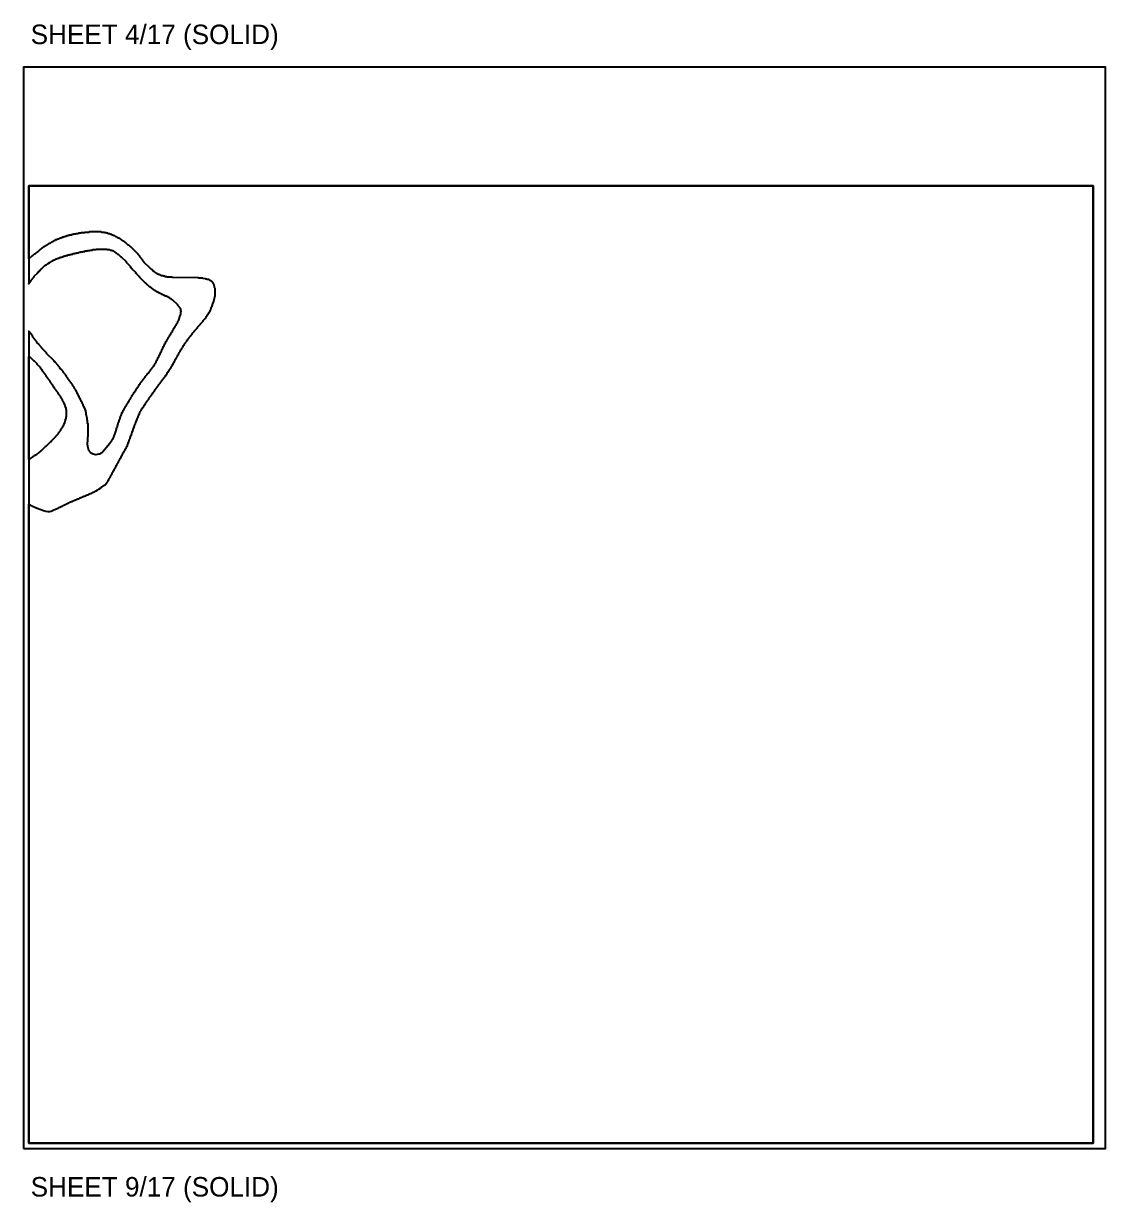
# Model space of a CAD drawing. Header units: millimetres. Extents: x 0 to 6416, y -3898 to 1268.
# Drawn here: x 3898 to 5117, y -61 to 1268 of the extents above; entities that cross this region are included whole.
import ezdxf

# ---------------------------------------------------------------- set-up
doc = ezdxf.new("R2010")
doc.units = ezdxf.units.MM
for name, color, linetype in [('CUT_OUTER', 1, 'Continuous'), ('ENGRAVE_NEXT', 3, 'Continuous'), ('NOTES', 7, 'Continuous'), ('SHEET_EDGE', 7, 'Continuous')]:
    doc.layers.add(name, color=color, linetype=linetype)

msp = doc.modelspace()

# ---------------------------------------------------------------- linework, layer by layer
at = {"layer": 'CUT_OUTER'}
msp.add_lwpolyline([(3903.6, 6), (5103.1, 6), (5103.1, 1085.5), (3903.6, 1085.5), (3903.6, 975), (3903.6, 975.5), (3905.1, 977), (3905.1, 977.5), (3906.1, 978.5), (3906.1, 979), (3907.6, 980.5), (3907.6, 981), (3909.6, 983), (3909.6, 983.5), (3913.6, 987.5), (3913.6, 988), (3914.1, 988.5), (3914.6, 988.5), (3914.6, 989), (3915.6, 990), (3916.1, 990), (3916.1, 990.5), (3917.1, 991.5), (3917.6, 991.5), (3921.6, 995.5), (3922.1, 995.5), (3923.1, 996.5), (3923.6, 996.5), (3925.1, 998), (3925.6, 998), (3926.6, 999), (3927.1, 999), (3927.6, 999.5), (3928.1, 999.5), (3929.1, 1000.5), (3929.6, 1000.5), (3930.1, 1001), (3930.6, 1001), (3931.1, 1001.5), (3931.6, 1001.5), (3932.1, 1002), (3932.6, 1002), (3933.1, 1002.5), (3933.6, 1002.5), (3934.1, 1003), (3935.1, 1003), (3935.6, 1003.5), (3936.1, 1003.5), (3936.6, 1004), (3937.6, 1004), (3938.1, 1004.5), (3939.1, 1004.5), (3939.6, 1005), (3940.6, 1005), (3941.1, 1005.5), (3942.1, 1005.5), (3942.6, 1006), (3943.6, 1006), (3944.1, 1006.5), (3945.1, 1006.5), (3945.6, 1007), (3947.1, 1007), (3947.6, 1007.5), (3949.1, 1007.5), (3949.6, 1008), (3951.1, 1008), (3951.6, 1008.5), (3953.1, 1008.5), (3953.6, 1009), (3955.1, 1009), (3955.6, 1009.5), (3957.1, 1009.5), (3957.6, 1010), (3959.6, 1010), (3960.1, 1010.5), (3961.6, 1010.5), (3962.1, 1011), (3964.1, 1011), (3964.6, 1011.5), (3966.6, 1011.5), (3967.1, 1012), (3969.6, 1012), (3970.1, 1012.5), (3972.1, 1012.5), (3972.6, 1013), (3975.1, 1013), (3975.6, 1013.5), (3979.1, 1013.5), (3979.6, 1014), (3991.6, 1014), (3992.1, 1013.5), (3994.6, 1013.5), (3995.1, 1013), (3996.6, 1013), (3997.1, 1012.5), (3998.1, 1012.5), (3998.6, 1012), (3999.1, 1012), (4000.1, 1011), (4000.6, 1011), (4001.6, 1010), (4002.1, 1010), (4003.6, 1008.5), (4004.1, 1008.5), (4007.1, 1005.5), (4007.6, 1005.5), (4013.1, 1000), (4013.1, 999.5), (4017.6, 995), (4017.6, 994.5), (4020.1, 992), (4020.1, 991.5), (4023.6, 988), (4023.6, 987.5), (4024.1, 987.5), (4024.6, 987), (4024.6, 986.5), (4028.1, 983), (4028.1, 982.5), (4034.6, 976), (4035.1, 976), (4035.6, 975.5), (4036.1, 975), (4036.1, 974.5), (4036.6, 974.5), (4039.1, 972), (4039.6, 972), (4041.6, 970), (4042.1, 970), (4043.1, 969), (4043.6, 969), (4044.6, 968), (4045.1, 968), (4046.1, 967), (4046.6, 967), (4047.1, 966.5), (4047.6, 966.5), (4048.1, 966), (4048.6, 966), (4049.1, 965.5), (4049.6, 965.5), (4050.1, 965), (4050.6, 965), (4051.1, 964.5), (4051.6, 964.5), (4052.1, 964), (4052.6, 964), (4053.1, 963.5), (4053.6, 963.5), (4054.1, 963), (4054.6, 963), (4055.1, 962.5), (4055.6, 962.5), (4056.1, 962), (4056.6, 962), (4057.1, 961.5), (4058.1, 961.5), (4058.6, 961), (4059.1, 961), (4059.6, 960.5), (4060.1, 960.5), (4060.6, 960), (4061.1, 959.9), (4062.1, 959), (4062.6, 958.9), (4063.1, 958.5), (4063.6, 958.4), (4065.1, 957), (4065.6, 956.9), (4071, 951.5), (4071.1, 950.9), (4073, 949), (4073, 948.5), (4074, 947.5), (4074, 947), (4074.4, 946.5), (4074.5, 945), (4074.9, 944.5), (4075, 944), (4074.9, 943.5), (4074.6, 943.2), (4074.5, 943), (4074.5, 940.5), (4074, 940), (4074, 939), (4073.5, 938.5), (4073.5, 937.5), (4073.1, 937), (4073, 936), (4072.6, 935.6), (4072.5, 935), (4072.1, 934.5), (4072, 933.5), (4071.6, 933), (4071.5, 932.5), (4071.1, 932.1), (4071, 931.5), (4070.6, 931), (4070.5, 930.5), (4070.1, 930), (4070, 929.5), (4069.1, 928.6), (4069, 928), (4068.1, 927), (4068.1, 926.5), (4067.6, 926), (4067.5, 925.5), (4067.1, 925), (4067, 924.5), (4066.1, 923.5), (4066.1, 923), (4065.6, 922.5), (4065.6, 922), (4065.1, 921.5), (4065.1, 921), (4064.1, 920), (4064.1, 919.5), (4063.1, 918.5), (4063.1, 918), (4062.1, 917), (4062.1, 916.5), (4061.6, 916), (4061.6, 915.5), (4061.1, 915), (4061.1, 914.5), (4060.1, 913.5), (4060.1, 913), (4059.1, 912), (4059.1, 911.5), (4058.6, 911), (4058.6, 910.5), (4057.6, 909.5), (4057.6, 909), (4057.1, 908.5), (4057.1, 908), (4056.6, 907.5), (4056.6, 907), (4056.1, 906.5), (4056.1, 906), (4055.6, 905.5), (4055.6, 905), (4055.1, 904.5), (4055.1, 904), (4054.6, 903.5), (4054.6, 903), (4054.1, 902.5), (4054.1, 902), (4053.6, 901.5), (4053.6, 901), (4053.1, 900.5), (4053.1, 899.5), (4052.6, 899), (4052.6, 898.5), (4052.1, 898), (4052.1, 897.5), (4051.6, 897), (4051.6, 896.5), (4051.1, 896), (4051.1, 895.5), (4050.6, 895), (4050.6, 894.5), (4050.1, 894), (4050.1, 893.5), (4049.6, 893), (4049.6, 892.5), (4049.1, 892), (4049.1, 891.5), (4048.6, 891), (4048.6, 890.5), (4048.1, 890), (4048.1, 889.5), (4047.6, 889), (4047.6, 888.5), (4047.1, 888), (4047.1, 887.5), (4046.6, 887), (4046.6, 886.5), (4046.1, 886), (4046.1, 885.5), (4045.1, 884.5), (4045.1, 884), (4044.6, 883.5), (4044.6, 883), (4043.6, 882), (4043.6, 881.5), (4041.6, 879.5), (4041.6, 879), (4040.1, 877.5), (4040.1, 877), (4038.6, 875.5), (4038.6, 875), (4036.6, 873), (4036.6, 872.5), (4034.1, 870), (4034.1, 869.5), (4032.6, 868), (4032.6, 867.5), (4031.6, 866.5), (4031.6, 866), (4030.1, 864.5), (4030.1, 864), (4028.6, 862.5), (4028.6, 862), (4027.6, 861), (4027.6, 860.5), (4026.6, 859.5), (4026.6, 859), (4025.6, 858), (4025.6, 857.5), (4024.6, 856.5), (4024.6, 856), (4023.6, 855), (4023.6, 854.5), (4022.6, 853.5), (4022.6, 853), (4021.6, 852), (4021.6, 851.5), (4021.1, 851), (4021.1, 850.5), (4020.1, 849.5), (4020.1, 849), (4019.1, 848), (4019.1, 847.5), (4018.1, 846.5), (4018.1, 846), (4017.6, 845.5), (4017.6, 845), (4016.6, 844), (4016.6, 843.5), (4016.1, 843), (4016.1, 842.5), (4015.1, 841.5), (4015.1, 841), (4014.6, 840.5), (4014.6, 840), (4013.6, 839), (4013.6, 838.5), (4013.1, 838), (4013.1, 837.5), (4012.1, 836.5), (4012.1, 836), (4011.6, 835.5), (4011.6, 835), (4011.1, 834.5), (4011.1, 834), (4010.6, 833.5), (4010.6, 833), (4009.6, 832), (4009.6, 831.5), (4009.1, 831), (4009.1, 830.5), (4008.6, 830), (4008.6, 829.5), (4008.1, 829), (4008.1, 828.5), (4007.6, 828), (4007.5, 827), (4007.1, 826.6), (4007.1, 826), (4006.6, 825.5), (4006.5, 824.5), (4006.1, 824), (4006, 823), (4005.6, 822.5), (4005.5, 821.5), (4005.1, 821), (4005, 820), (4004.6, 819.5), (4004.5, 818.5), (4004, 818), (4004, 817), (4003.5, 816.5), (4003.5, 815.5), (4003, 815), (4002.9, 813.5), (4002.6, 813.2), (4002.5, 813), (4002.4, 812.5), (4002, 812), (4001.9, 810.5), (4001.5, 810), (4001.4, 809), (4001, 808.5), (4000.8, 807.5), (4000.5, 807), (4000.3, 806), (3999.9, 805.5), (3999.7, 804.5), (3999.4, 804), (3999.2, 803), (3998.9, 802.5), (3998.8, 802), (3998.6, 801.5), (3998.3, 801), (3998.1, 800), (3997.9, 799.5), (3996.7, 798), (3996.5, 797.5), (3995.7, 796.5), (3995.4, 796), (3994.3, 794.5), (3991.1, 790.3), (3989.1, 788.1), (3987.1, 786), (3985.6, 784.6), (3984.1, 783.6), (3983.1, 783.1), (3982.1, 782.8), (3980.6, 782.4), (3979.1, 782.3), (3977.6, 782.5), (3976.1, 782.9), (3974.6, 783.6), (3973.1, 784.7), (3972.1, 785.7), (3971.3, 787), (3970.6, 788.6), (3970.2, 790), (3969.9, 791.5), (3969.8, 795), (3969.9, 798.5), (3970.1, 799.5), (3970.1, 802), (3970.4, 803), (3970.2, 817), (3969.7, 817.5), (3969.7, 821), (3969.2, 821.5), (3969.1, 824), (3968.7, 824.5), (3968.6, 827), (3968.2, 827.5), (3968.1, 830), (3967.7, 830.5), (3967.6, 832), (3967.1, 832.5), (3967.1, 833.5), (3966.6, 834), (3966.6, 834.5), (3966.1, 835), (3966.1, 835.5), (3965.6, 836), (3965.6, 836.5), (3965.1, 837), (3965.1, 837.5), (3964.6, 838), (3964.6, 839), (3964.1, 839.5), (3964.1, 840), (3963.6, 840.5), (3963.6, 841), (3963.1, 841.5), (3963.1, 842), (3962.6, 842.5), (3962.6, 843), (3962.1, 843.5), (3962.1, 844), (3961.6, 844.5), (3961.6, 845), (3961.1, 845.5), (3961.1, 846), (3960.6, 846.5), (3960.6, 847), (3960.1, 847.5), (3960.1, 848), (3959.6, 848.5), (3959.6, 849), (3959.1, 849.5), (3959.1, 850), (3958.6, 850.5), (3958.6, 851), (3958.1, 851.5), (3958.1, 852), (3957.6, 852.5), (3957.6, 853), (3957.1, 853.5), (3957.1, 854), (3956.6, 854.5), (3956.6, 855), (3956.1, 855.5), (3956.1, 856), (3955.1, 857), (3955.1, 857.5), (3954.6, 858), (3954.6, 858.5), (3953.1, 860), (3953.1, 860.5), (3952.6, 861), (3952.6, 861.5), (3951.1, 863), (3951.1, 863.5), (3950.1, 864.5), (3950.1, 865), (3949.1, 866), (3949.1, 866.5), (3947.6, 868), (3947.6, 868.5), (3946.1, 870), (3946.1, 870.5), (3945.1, 871.5), (3945.1, 872), (3944.1, 873), (3944.1, 873.5), (3942.1, 875.5), (3942.1, 876), (3940.6, 877.5), (3940.6, 878), (3938.6, 880), (3938.6, 880.5), (3936.6, 882.5), (3936.6, 883), (3933.1, 886.5), (3933.1, 887), (3932.6, 887), (3932.1, 887.5), (3932.1, 888), (3923.6, 896.5), (3923.6, 897), (3918.1, 902.5), (3918.1, 903), (3914.6, 906.5), (3914.6, 907), (3912.6, 909), (3912.6, 909.5), (3911.1, 911), (3911.1, 911.5), (3909.6, 913), (3909.6, 913.5), (3908.1, 915), (3908.1, 915.5), (3907.6, 916), (3907.6, 916.5), (3905.6, 918.5), (3905.6, 919), (3904.6, 920), (3904.6, 920.5), (3903.6, 921.5), (3903.6, 6)], close=True, dxfattribs=at)
at = {"layer": 'ENGRAVE_NEXT'}
for points in [[(3907.6, 724.4), (3908.6, 724.1), (3911.1, 722.9), (3912.1, 722.5), (3914.6, 721.4), (3917.1, 720.5), (3919.1, 719.7), (3920.1, 719.5), (3922.6, 718.8), (3925.1, 718.3), (3926.1, 718.3), (3927.1, 718.4), (3928.6, 718.8), (3931.1, 719.7), (3935.6, 721.8), (3936.6, 722.1), (3937.6, 722.8), (3939.1, 723.5), (3939.6, 723.8), (3940.1, 723.9), (3940.6, 724.3), (3941.6, 724.5), (3942.6, 725.2), (3943.1, 725.4), (3943.6, 725.7), (3944.1, 725.9), (3944.6, 726.2), (3945.1, 726.3), (3945.6, 726.7), (3946.1, 726.8), (3946.6, 727.2), (3947.1, 727.3), (3947.6, 727.7), (3948.1, 727.8), (3948.6, 728.2), (3949.1, 728.3), (3949.6, 728.7), (3950.1, 728.8), (3950.6, 729.2), (3951.1, 729.3), (3951.6, 729.6), (3952.1, 729.7), (3952.6, 730.1), (3953.6, 730.3), (3954.1, 730.6), (3954.6, 730.7), (3955.1, 731.1), (3955.6, 731.2), (3956.1, 731.6), (3957.1, 731.7), (3957.6, 732.1), (3958.1, 732.2), (3958.6, 732.6), (3959.6, 732.7), (3960.1, 733.1), (3960.6, 733.2), (3961.1, 733.6), (3961.6, 733.7), (3962.1, 734.1), (3962.6, 734.2), (3963.1, 734.6), (3964.1, 734.7), (3964.4, 735), (3964.6, 735.1), (3965.1, 735.2), (3965.6, 735.6), (3966.6, 735.7), (3967.1, 736.1), (3967.6, 736.1), (3968.1, 736.6), (3968.6, 736.6), (3969.1, 737.1), (3970.1, 737.2), (3970.6, 737.6), (3971.1, 737.6), (3971.6, 738.1), (3972.1, 738.1), (3972.6, 738.6), (3973.6, 738.6), (3974.1, 739.1), (3974.6, 739.1), (3975.1, 739.6), (3975.6, 739.6), (3976.1, 740.1), (3976.6, 740.1), (3977.1, 740.6), (3977.6, 740.6), (3978.1, 741.1), (3978.6, 741.1), (3979.1, 741.6), (3979.6, 741.6), (3980.6, 742.6), (3981.1, 742.6), (3982.1, 743.6), (3982.6, 743.6), (3983.6, 744.6), (3984.1, 744.6), (3985.5, 746), (3986.1, 746.1), (3987.1, 747.1), (3987.6, 747.1), (3988.6, 748.1), (3989.1, 748.1), (3991.5, 750.5), (3991.5, 751), (3992.5, 752), (3992.5, 752.5), (3993, 753), (3993.1, 753.5), (3993.5, 754), (3993.6, 754.5), (3994, 755), (3994.1, 755.5), (3995, 756.5), (3995.1, 757), (3995.5, 757.5), (3995.6, 758), (3996, 758.5), (3996.1, 759), (3996.5, 759.5), (3996.6, 760), (3997.5, 761), (3997.6, 762), (3998.5, 763), (3998.6, 763.5), (3999.1, 764), (3999.1, 764.5), (3999.6, 765), (3999.6, 765.5), (4000.1, 766), (4000.1, 766.5), (4001.1, 767.5), (4001.1, 768), (4001.6, 768.5), (4001.6, 769), (4002.1, 769.5), (4002.1, 770), (4002.6, 770.5), (4002.6, 771), (4003.1, 771.5), (4003.1, 772), (4004.1, 773), (4004.1, 773.5), (4004.6, 774), (4004.6, 774.5), (4005.1, 775), (4005.1, 775.5), (4005.6, 776), (4005.6, 776.5), (4006.1, 777), (4006.1, 777.5), (4007.1, 778.5), (4007.1, 779), (4007.6, 779.5), (4007.6, 780), (4008.1, 780.5), (4008.1, 781), (4008.6, 781.5), (4008.6, 782), (4009.1, 782.5), (4009.1, 783), (4009.6, 783.5), (4009.6, 784), (4010.6, 785), (4010.6, 785.5), (4011.1, 786), (4011.1, 786.5), (4011.6, 787), (4011.6, 787.5), (4012.1, 788), (4012.1, 788.5), (4013.1, 789.5), (4013.1, 790), (4013.6, 790.5), (4013.6, 791), (4014.1, 791.5), (4014.1, 792), (4014.6, 792.5), (4014.6, 793.5), (4015.1, 794), (4015.1, 794.5), (4015.6, 795), (4015.6, 796), (4016.1, 796.5), (4016.1, 797.5), (4016.6, 798), (4016.6, 798.5), (4017.1, 799), (4017.1, 800), (4017.6, 800.5), (4017.6, 801.5), (4018.1, 802), (4018.1, 803), (4018.6, 803.5), (4018.6, 804), (4019.1, 804.5), (4019.1, 805.5), (4019.6, 806), (4019.6, 807), (4020.1, 807.5), (4020.1, 808.5), (4020.6, 809), (4020.6, 810), (4021.1, 810.5), (4021.1, 811.5), (4021.6, 812), (4021.6, 812.5), (4022.1, 813), (4022.1, 814), (4022.6, 814.5), (4022.6, 815.5), (4023.1, 816), (4023.1, 816.5), (4023.6, 817), (4023.6, 818), (4024.1, 818.5), (4024.1, 819), (4024.6, 819.5), (4024.6, 820.5), (4025.1, 821), (4025.1, 822), (4025.6, 822.5), (4025.6, 823), (4026.1, 823.5), (4026.1, 824), (4026.6, 824.5), (4026.6, 825.5), (4027.1, 826), (4027.1, 826.5), (4027.6, 827), (4027.6, 827.5), (4028.1, 828), (4028.1, 829), (4028.6, 829.5), (4028.6, 830), (4029.1, 830.5), (4029.1, 831), (4030.1, 832), (4030.1, 832.5), (4030.6, 833), (4030.6, 833.5), (4031.6, 834.5), (4031.6, 835), (4032.6, 836), (4032.6, 836.5), (4033.6, 837.5), (4033.6, 838), (4034.1, 838.5), (4034.1, 839), (4035.1, 840), (4035.1, 840.5), (4036.1, 841.5), (4036.1, 842), (4037.1, 843), (4037.1, 843.5), (4038.6, 845), (4038.6, 845.5), (4039.1, 846), (4039.1, 846.5), (4040.6, 848), (4040.6, 848.5), (4042.1, 850), (4042.1, 850.5), (4043.1, 851.5), (4043.1, 852), (4044.6, 853.5), (4044.6, 854), (4045.6, 855), (4045.6, 855.5), (4047.1, 857), (4047.1, 857.5), (4048.1, 858.5), (4048.1, 859), (4049.6, 860.5), (4049.6, 861), (4051.6, 863), (4051.6, 863.5), (4053.1, 865), (4053.1, 865.5), (4054.6, 867), (4054.6, 867.5), (4055.6, 868.5), (4055.6, 869), (4057.6, 871), (4057.6, 871.5), (4058.1, 872), (4058.1, 872.5), (4059.6, 874), (4059.6, 874.5), (4060.6, 875.5), (4060.6, 876), (4061.6, 877), (4061.6, 877.5), (4062.1, 878), (4062.1, 878.5), (4063.1, 879.5), (4063.1, 880), (4064.1, 881), (4064.1, 881.5), (4064.6, 882), (4064.6, 882.5), (4065.6, 883.5), (4065.6, 884), (4066.1, 884.5), (4066.1, 885), (4067.1, 886), (4067.1, 886.5), (4067.6, 887), (4067.6, 887.5), (4068.1, 888), (4068.1, 888.5), (4068.6, 889), (4068.6, 889.5), (4069.6, 890.5), (4069.6, 891), (4070.1, 891.5), (4070.1, 892), (4070.6, 892.5), (4070.6, 893), (4071.1, 893.5), (4071.1, 894), (4072.1, 895), (4072.1, 895.5), (4072.6, 896), (4072.6, 896.5), (4073.1, 897), (4073.1, 897.5), (4074.1, 898.5), (4074.1, 899), (4074.6, 899.5), (4074.6, 900), (4075.6, 901), (4075.6, 901.5), (4076.1, 902), (4076.1, 902.5), (4077.1, 903.5), (4077.1, 904), (4077.6, 904.5), (4077.6, 905), (4078.6, 906), (4078.6, 906.5), (4079.1, 907), (4079.1, 907.5), (4080.1, 908.5), (4080.1, 909), (4081.6, 910.5), (4081.6, 911), (4082.6, 912), (4082.6, 912.5), (4084.1, 914), (4084.1, 914.5), (4085.6, 916), (4085.6, 916.5), (4087.6, 918.5), (4087.6, 919), (4090.1, 921.5), (4090.1, 922), (4093.6, 925.5), (4093.6, 926), (4097, 929.5), (4097.1, 930), (4100, 933), (4100.1, 933.5), (4102, 935.5), (4102.1, 936), (4103.5, 937.5), (4103.6, 938), (4104.5, 939), (4104.6, 939.5), (4105.5, 940.5), (4105.6, 941.1), (4106.5, 942), (4106.5, 942.5), (4107, 943), (4107, 943.5), (4108, 944.5), (4108, 945), (4108.5, 945.5), (4108.5, 946.5), (4109, 947), (4109, 948), (4109.5, 948.5), (4109.6, 949.1), (4110, 949.5), (4110, 950.5), (4110.5, 951), (4110.5, 952), (4111, 952.5), (4111, 953.5), (4111.5, 954), (4111.5, 954.5), (4111.9, 955), (4112, 956), (4112.4, 956.5), (4112.5, 957.5), (4112.9, 958), (4113, 960.5), (4113.1, 960.7), (4113.4, 961), (4113.5, 963.5), (4113.4, 970), (4113.3, 970.5), (4112.9, 971), (4112.7, 972.5), (4112.4, 973), (4112.2, 974), (4111.9, 974.5), (4111.7, 975), (4110.9, 976), (4110.7, 976.5), (4109.6, 977.6), (4109.1, 977.8), (4108.1, 978.6), (4107.6, 978.8), (4107.1, 979.2), (4106.6, 979.3), (4106.1, 979.7), (4104.6, 979.9), (4104.1, 980.2), (4103.1, 980.4), (4102.6, 980.7), (4100.1, 980.9), (4099.6, 981.3), (4099.1, 981.4), (4095.1, 981.4), (4094.6, 981.9), (4094.1, 981.9), (4065.6, 982), (4065.1, 982.5), (4059.6, 982.5), (4059.1, 983), (4057.1, 983), (4056.6, 983.5), (4055.1, 983.5), (4054.6, 984), (4053.1, 984), (4052.6, 984.5), (4052.1, 984.5), (4051.6, 985), (4050.6, 985), (4050.1, 985.5), (4049.6, 985.5), (4049.1, 986), (4048.6, 986), (4048.1, 986.5), (4047.6, 986.5), (4046.6, 987.5), (4046.1, 987.5), (4044.6, 989), (4044.1, 989), (4042.1, 991), (4041.6, 991), (4040.1, 992.5), (4033.6, 999), (4033.6, 999.5), (4032.1, 1001), (4032.1, 1001.5), (4030.6, 1003), (4030.6, 1003.5), (4028.6, 1005.5), (4028.6, 1006), (4026.6, 1008), (4026.6, 1008.5), (4018.6, 1016.5), (4018.1, 1016.5), (4016.1, 1018.5), (4015.6, 1018.5), (4012.6, 1021.5), (4012.1, 1021.5), (4010.6, 1023), (4010.1, 1023), (4009.1, 1024), (4008.6, 1024), (4007.6, 1025), (4007.1, 1025), (4006.1, 1026), (4005.6, 1026), (4005.1, 1026.5), (4004.6, 1026.5), (4004.1, 1027), (4003.6, 1027), (4003.1, 1027.5), (4002.6, 1027.5), (4002.1, 1028), (4001.6, 1028), (4000.6, 1029), (3999.6, 1029), (3999.1, 1029.5), (3998.6, 1029.5), (3998.1, 1030), (3997.6, 1030), (3997.1, 1030.5), (3996.1, 1030.5), (3995.6, 1031), (3995.1, 1031), (3994.6, 1031.5), (3993.1, 1031.5), (3992.6, 1032), (3991.6, 1032), (3991.1, 1032.5), (3989.1, 1032.5), (3988.6, 1033), (3985.6, 1033), (3985.1, 1033.5), (3978.6, 1033.5), (3971.6, 1033.5), (3971.1, 1033), (3966.6, 1033), (3966.1, 1032.5), (3962.6, 1032.5), (3962.1, 1032), (3959.6, 1032), (3959.1, 1031.5), (3956.6, 1031.5), (3956.1, 1031), (3954.1, 1031), (3953.6, 1030.5), (3952.1, 1030.5), (3951.6, 1030), (3949.6, 1030), (3949.1, 1029.5), (3948.1, 1029.5), (3947.6, 1029), (3946.1, 1029), (3945.6, 1028.5), (3944.6, 1028.5), (3944.1, 1028), (3943.1, 1028), (3942.6, 1027.5), (3941.6, 1027.5), (3941.1, 1027), (3940.1, 1027), (3939.6, 1026.5), (3939.1, 1026.5), (3938.6, 1026), (3937.6, 1026), (3937.1, 1025.5), (3936.1, 1025.5), (3935.6, 1025), (3935.1, 1025), (3934.6, 1024.5), (3933.6, 1024.5), (3933.1, 1024), (3932.6, 1024), (3932.1, 1023.5), (3931.6, 1023.5), (3930.6, 1022.5), (3930.1, 1022.5), (3929.6, 1022), (3929.1, 1022), (3928.1, 1021), (3927.6, 1021), (3927.1, 1020.5), (3926.6, 1020.5), (3926.1, 1020), (3925.6, 1020), (3924.6, 1019), (3924.1, 1019), (3923.1, 1018), (3922.6, 1018), (3922.1, 1017.5), (3921.6, 1017.5), (3920.6, 1016.5), (3920.1, 1016.5), (3918.6, 1015), (3918.1, 1015), (3916.6, 1013.5), (3916.1, 1013.5), (3913.6, 1011), (3913.1, 1011), (3912.1, 1010), (3911.6, 1010), (3910.1, 1008.5), (3909.6, 1008.5), (3907.6, 1006.5), (3907.1, 1006.5), (3903.6, 1003), (3903.6, 1085.5), (5103.1, 1085.5), (5103.1, 6), (3903.6, 6), (3903.6, 726.5), (3907.6, 724.4)], [(3904.1, 893), (3909.1, 888), (3909.6, 888), (3912.1, 885.5), (3912.6, 885), (3912.6, 884.5), (3916.1, 881), (3916.1, 880.5), (3918.1, 878.5), (3918.1, 878), (3919.1, 877), (3919.1, 876.5), (3920.1, 875.5), (3920.1, 875), (3921.6, 873.5), (3921.6, 873), (3922.6, 872), (3922.6, 871.5), (3923.6, 870.5), (3923.6, 870), (3924.6, 869), (3924.6, 868.5), (3925.6, 867.5), (3925.6, 867), (3927.1, 865.5), (3927.1, 865), (3927.6, 864.5), (3927.6, 864), (3928.6, 863), (3928.6, 862.5), (3930.1, 861), (3930.1, 860.5), (3931.1, 859.5), (3931.1, 859), (3932.1, 858), (3932.1, 857.5), (3933.6, 856), (3933.6, 855.5), (3934.6, 854.5), (3934.6, 854), (3936.1, 852.5), (3936.1, 852), (3937.1, 851), (3937.1, 850.5), (3938.1, 849.5), (3938.1, 849), (3939.1, 848), (3939.1, 847.5), (3940.1, 846.5), (3940.1, 846), (3940.6, 845.5), (3940.6, 845), (3941.1, 844.5), (3941.1, 844), (3941.6, 843.5), (3941.6, 843), (3942.1, 842.5), (3942.1, 842), (3942.6, 841.5), (3942.6, 841), (3943.1, 840.5), (3943.1, 840), (3943.6, 839.5), (3943.6, 838.5), (3944.1, 838), (3944.1, 837.5), (3944.6, 837), (3944.6, 836), (3945.1, 835.5), (3945.1, 833.5), (3945.6, 833), (3945.6, 828), (3945.6, 825), (3945.1, 824.5), (3945.1, 822.5), (3944.6, 822), (3944.6, 820.5), (3944.1, 820), (3944.1, 819), (3943.6, 818.5), (3943.6, 817.5), (3943.1, 817), (3943.1, 816.5), (3942.6, 816), (3942.6, 815.5), (3942.1, 815), (3942.1, 814.5), (3941.6, 814), (3941.6, 813.5), (3941.1, 813), (3941.1, 812.5), (3940.1, 811.5), (3940.1, 811), (3939.2, 810), (3939.1, 809.5), (3938.2, 808.5), (3938.1, 808), (3936.7, 806.5), (3936.6, 806), (3933.7, 803), (3933.6, 802.4), (3928.7, 797.5), (3928.6, 796.9), (3928.1, 796.9), (3922.7, 791.5), (3922.6, 791.4), (3922.1, 791.3), (3917.2, 786.5), (3917.1, 786.4), (3916.6, 786.3), (3914.1, 783.9), (3913.6, 783.8), (3912.8, 783), (3912.6, 782.8), (3912.1, 782.7), (3911.1, 781.8), (3910.6, 781.7), (3910.1, 781.3), (3909.6, 781.1), (3908.6, 780.3), (3908.1, 780.1), (3907.6, 779.7), (3907.1, 779.6), (3906.1, 778.7), (3905.6, 778.5), (3904.6, 777.7), (3904.1, 777.5), (3903.6, 777.1), (3903.6, 893), (3904.1, 893)]]:
    msp.add_lwpolyline(points, close=True, dxfattribs=at)
at = {"layer": 'SHEET_EDGE'}
msp.add_lwpolyline([(3897.6, 0), (5116.8, 0), (5116.8, 1219.2), (3897.6, 1219.2)], close=True, dxfattribs=at)

# ---------------------------------------------------------------- texts
at = {"layer": 'NOTES'}
for s, p in [('SHEET 4/17 (SOLID)', (3905.6, 1245.2)), ('SHEET 9/17 (SOLID)', (3905.6, -54))]:
    msp.add_text(s, height=22, dxfattribs=at).set_placement(p)

doc.saveas('drawing.dxf')
